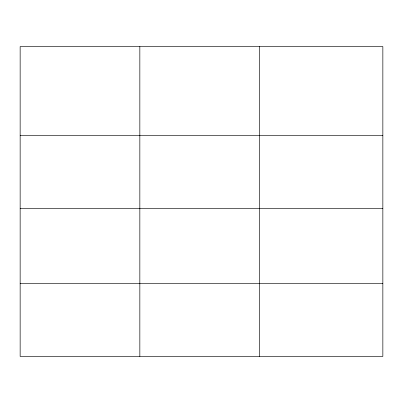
<?xml version="1.0" encoding="UTF-8"?>
<svg xmlns="http://www.w3.org/2000/svg" width="403" height="403" viewBox="0 0 403 403"><rect width="100%" height="100%" fill="white"/><g stroke="black" fill="none" stroke-linecap="round" stroke-linejoin="round"><path stroke-width="0.6" d="M382.85 208.512L382.85 46.567L20.15 46.567L20.15 356.433L382.85 356.433L382.85 208.512L20.15 208.512M20.15 135.655L382.85 135.655M20.15 283.576L382.85 283.576M259.532 46.567L259.532 356.433M139.841 46.567L139.841 356.433"/></g></svg>
